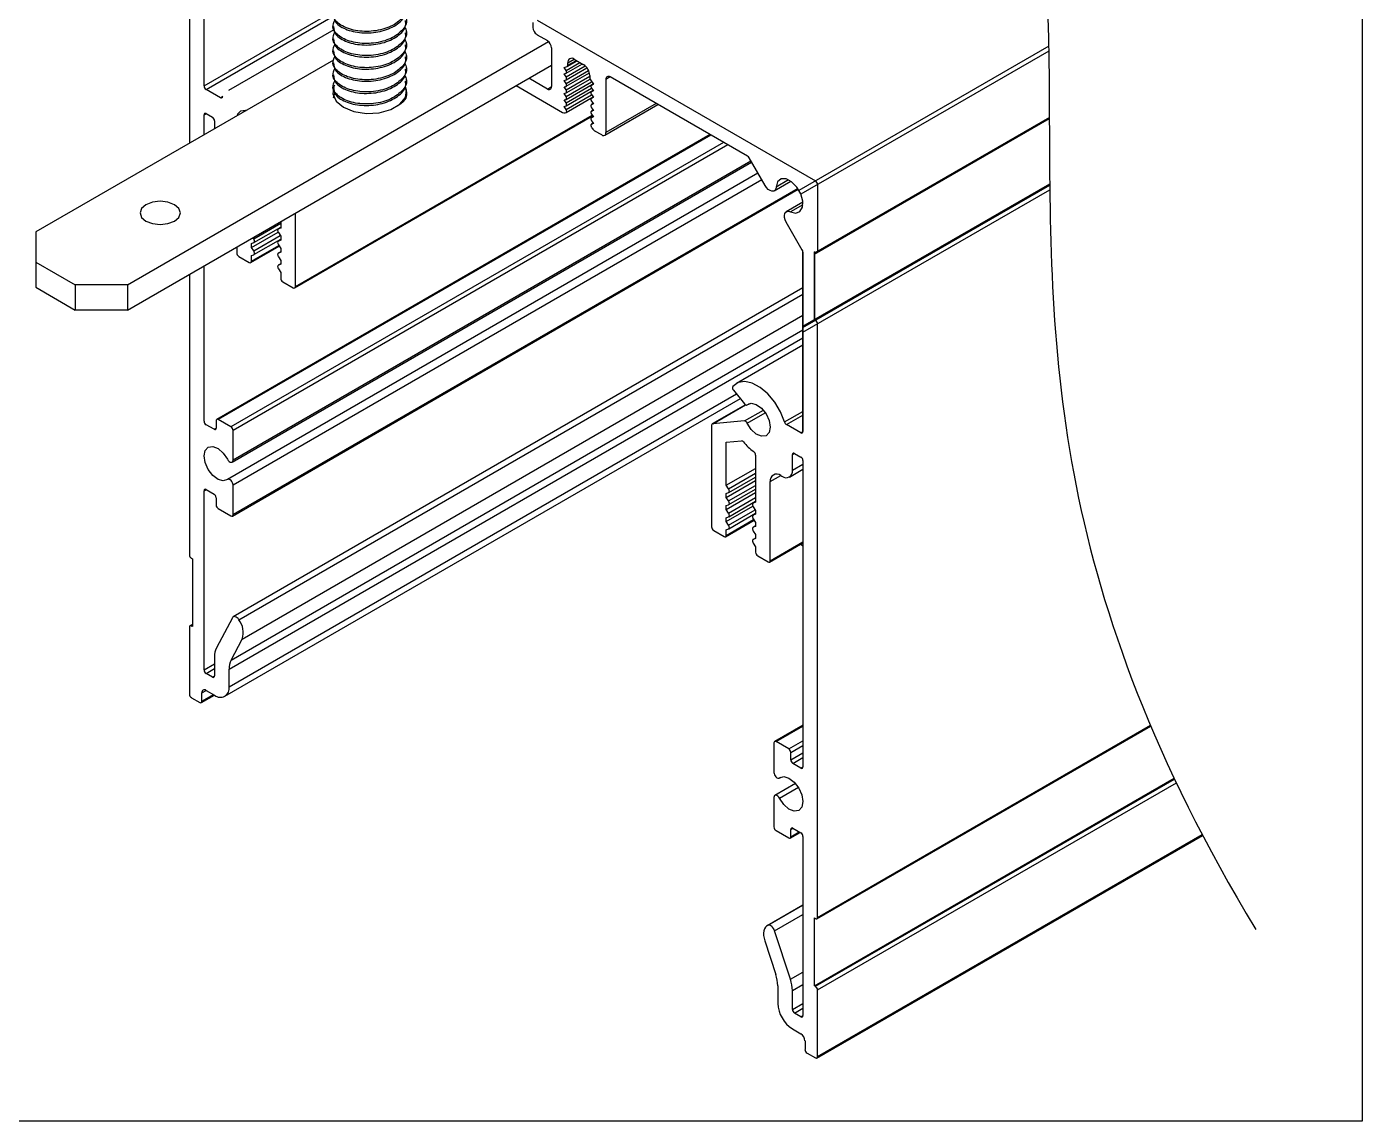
# Model space of a CAD drawing. Extents: x -0.6 to 13.4, y -11.2 to 0.
# Drawn here: x 8.904 to 13.414, y -11.192 to -7.496 of the extents above; entities that cross this region are included whole.
import ezdxf

# ---------------------------------------------------------------- set-up
doc = ezdxf.new("R2010")
doc.units = 0
doc.header["$LTSCALE"] = 0.5
doc.header["$MEASUREMENT"] = 0
for name, color, linetype in [('Dimension', 10, 'CONTINUOUS'), ('Housing', 150, 'CONTINUOUS'), ('Mounting', 4, 'CONTINUOUS')]:
    doc.layers.add(name, color=color, linetype=linetype)
doc.layers.add('Text-Unprinted', color=131, linetype='CONTINUOUS', plot=False)

msp = doc.modelspace()

# ---------------------------------------------------------------- linework, layer by layer
at = {"layer": 'Dimension', "transparency": 16777216}
msp.add_open_spline([(11.4446, -5.5505), (12.3518, -6.3377), (12.3576, -7.8689), (12.3634, -9.4002), (13.0545, -10.5445)], degree=3, knots=[0.073665, 0.073665, 0.073665, 0.073665, 1, 2, 2, 2, 2], dxfattribs=at)
msp.add_open_spline([(8.841, -10.3196), (9.0337, -8.7415), (7.6512, -7.9567), (6.2686, -7.1718), (6.4613, -5.5938)], degree=3, dxfattribs=at)
at = {"layer": 'Housing', "linetype": 'Continuous', "lineweight": 25, "transparency": 16777216}
for p, q in [((9.5028, -7.696), (9.5028, -7.0898)), ((9.4533, -7.275), (9.4533, -7.89)), ((9.5028, -7.696), (9.9403, -7.4434)), ((9.5099, -7.7082), (9.9388, -7.4606)), ((10.6131, -7.4824), (10.6131, -7.4987)), ((10.6273, -7.4742), (11.5675, -8.017)), ((9.9406, -7.5065), (9.5859, -7.7112)), ((10.6273, -7.5232), (10.6622, -7.5434)), ((10.6763, -7.5679), (10.6763, -7.6985)), ((12.3552, -7.5623), (11.5111, -8.0496)), ((10.7254, -7.6436), (10.772, -7.6167)), ((10.7258, -7.6534), (10.7807, -7.6217)), ((10.7295, -7.6303), (10.7626, -7.6112)), ((10.7312, -7.6184), (10.7531, -7.6058)), ((10.7312, -7.6266), (10.7602, -7.6099)), ((10.7312, -7.6266), (10.7312, -7.6184)), ((10.7531, -7.6058), (10.7836, -7.6234)), ((12.3555, -7.5785), (11.518, -8.0619)), ((10.7189, -7.6335), (10.729, -7.6305)), ((10.7254, -7.6436), (10.7189, -7.6335)), ((10.7189, -7.6555), (10.7252, -7.6537)), ((10.7254, -7.6656), (10.7189, -7.6555)), ((10.7254, -7.6656), (10.7901, -7.6283)), ((10.7254, -7.6877), (10.8013, -7.6439)), ((10.7254, -7.7097), (10.8056, -7.6635)), ((10.7258, -7.6755), (10.796, -7.6349)), ((10.7258, -7.6975), (10.8043, -7.6522)), ((10.8056, -7.6614), (10.8056, -7.6695)), ((10.8743, -7.6658), (10.8602, -7.674)), ((11.3384, -7.9337), (10.8743, -7.6658)), ((9.5583, -7.7362), (9.5099, -7.7082)), ((10.5571, -7.695), (10.7137, -7.7855)), ((10.6622, -7.7067), (10.5996, -7.6705)), ((10.6622, -7.7067), (10.6763, -7.6985)), ((10.7189, -7.6776), (10.7252, -7.6757)), ((10.7254, -7.6877), (10.7189, -7.6776)), ((10.7189, -7.6996), (10.7252, -7.6978)), ((10.7254, -7.7097), (10.7189, -7.6996)), ((10.7254, -7.7318), (10.8118, -7.6819)), ((10.7254, -7.7538), (10.8118, -7.7039)), ((10.7258, -7.7196), (10.8063, -7.6731)), ((10.7258, -7.7416), (10.8168, -7.6891)), ((10.7258, -7.7637), (10.8168, -7.7111)), ((10.8078, -7.6761), (10.8179, -7.6906)), ((10.8173, -7.6897), (10.811, -7.6934)), ((10.8173, -7.7118), (10.811, -7.7154)), ((10.8113, -7.6932), (10.8173, -7.6898)), ((10.8179, -7.6906), (10.8113, -7.6932)), ((10.8113, -7.7152), (10.8173, -7.7118)), ((10.8116, -7.7035), (10.8179, -7.7127)), ((10.8602, -7.674), (10.8602, -7.8537)), ((9.5583, -7.7362), (9.5667, -7.7313)), ((10.7189, -7.7217), (10.7252, -7.7198)), ((10.7254, -7.7318), (10.7189, -7.7217)), ((10.7189, -7.7437), (10.7252, -7.7419)), ((10.7254, -7.7538), (10.7189, -7.7437)), ((10.7254, -7.7759), (10.8118, -7.726)), ((10.7258, -7.7857), (10.8168, -7.7332)), ((10.8173, -7.7338), (10.811, -7.7375)), ((10.8173, -7.7559), (10.811, -7.7595)), ((10.8179, -7.7127), (10.8113, -7.7152)), ((10.8113, -7.7373), (10.8173, -7.7338)), ((10.8179, -7.7347), (10.8113, -7.7373)), ((10.8113, -7.7593), (10.8173, -7.7559)), ((10.8179, -7.7568), (10.8113, -7.7593)), ((10.8116, -7.7256), (10.8179, -7.7347)), ((10.8116, -7.7476), (10.8179, -7.7568)), ((11.0299, -7.7557), (10.8602, -7.8537)), ((9.5028, -7.7939), (9.5099, -7.7899)), ((9.5028, -7.8614), (9.5028, -7.7939)), ((9.5099, -7.7899), (9.5312, -7.8022)), ((9.8091, -8.3783), (10.8155, -7.7973)), ((9.8112, -8.3737), (10.8138, -7.7949)), ((10.7189, -7.7658), (10.7252, -7.7639)), ((10.7254, -7.7759), (10.7189, -7.7658)), ((10.7228, -7.7869), (10.7254, -7.7859)), ((10.8173, -7.7779), (10.811, -7.7815)), ((10.8173, -7.8), (10.811, -7.8036)), ((10.8113, -7.7814), (10.8173, -7.7779)), ((10.8179, -7.7788), (10.8113, -7.7814)), ((10.8113, -7.8034), (10.8173, -7.8)), ((10.8179, -7.8009), (10.8113, -7.8034)), ((10.8116, -7.7697), (10.8179, -7.7788)), ((10.8116, -7.7917), (10.8179, -7.8009)), ((10.856, -7.8628), (11.0358, -7.7591)), ((9.5382, -7.8144), (9.5382, -7.841)), ((10.8173, -7.822), (10.811, -7.8256)), ((10.8113, -7.8255), (10.8173, -7.822)), ((10.8179, -7.8229), (10.8113, -7.8255)), ((10.8113, -7.8355), (10.8139, -7.8395)), ((10.8116, -7.8138), (10.8179, -7.8229)), ((11.564, -8.2641), (12.3574, -7.8061)), ((12.3574, -7.8027), (11.5675, -8.2587)), ((11.2118, -7.8606), (9.5457, -8.8224)), ((11.2147, -7.8623), (9.5507, -8.8229)), ((11.2576, -7.8871), (9.5936, -8.8477)), ((10.846, -7.8618), (10.8229, -7.8485)), ((11.2717, -7.8953), (9.6007, -8.8599)), ((9.5976, -8.9665), (11.3519, -7.9538)), ((11.3497, -7.95), (9.6007, -8.9597)), ((11.3973, -8.0325), (11.3434, -7.939)), ((11.3735, -7.9912), (9.5826, -9.0251)), ((11.3863, -8.0134), (9.6007, -9.0442)), ((11.4283, -8.0504), (11.4841, -8.0181)), ((11.4766, -8.0137), (11.4347, -8.0379)), ((11.5252, -8.5077), (12.3587, -8.0267)), ((9.5986, -9.1485), (11.5095, -8.0454)), ((11.5079, -8.0429), (9.6007, -9.1439)), ((11.5252, -8.5117), (12.3588, -8.0308)), ((11.5252, -8.5281), (12.359, -8.047)), ((11.5746, -8.0293), (11.5746, -8.2546)), ((11.5249, -8.0887), (11.4691, -8.1209)), ((11.525, -8.0974), (11.483, -8.1216)), ((9.6706, -8.2128), (9.7617, -8.1602)), ((9.7617, -8.1544), (9.7617, -8.1761)), ((9.8112, -8.3737), (9.8112, -8.1258)), ((11.5231, -8.2503), (11.4691, -8.1567)), ((9.6627, -8.2414), (9.7526, -8.1895)), ((9.6706, -8.2128), (9.6678, -8.2086)), ((9.6706, -8.2536), (9.7603, -8.2018)), ((9.671, -8.2251), (9.7617, -8.1727)), ((9.7617, -8.1746), (9.7534, -8.1794)), ((9.7538, -8.1792), (9.7617, -8.1746)), ((9.7617, -8.1761), (9.7538, -8.1792)), ((9.7538, -8.1917), (9.7617, -8.2039)), ((9.7617, -8.2039), (9.7617, -8.2169)), ((9.6132, -8.2401), (9.6132, -8.2594)), ((9.6606, -8.2926), (9.7568, -8.2371)), ((9.6627, -8.2284), (9.6706, -8.2253)), ((9.6627, -8.2414), (9.6627, -8.2284)), ((9.6627, -8.288), (9.7552, -8.2346)), ((9.6706, -8.2536), (9.6627, -8.2414)), ((9.671, -8.2659), (9.7617, -8.2136)), ((9.7617, -8.2154), (9.7534, -8.2202)), ((9.7538, -8.22), (9.7617, -8.2155)), ((9.7617, -8.2169), (9.7538, -8.22)), ((9.7538, -8.2325), (9.7617, -8.2447)), ((9.7617, -8.2447), (9.7617, -8.2578)), ((9.6203, -8.2717), (9.6556, -8.2921)), ((9.6627, -8.2692), (9.6706, -8.2661)), ((9.6627, -8.288), (9.6627, -8.2692)), ((9.7617, -8.2563), (9.7534, -8.2611)), ((9.7617, -8.2971), (9.7534, -8.3019)), ((9.7538, -8.2608), (9.7617, -8.2563)), ((9.7617, -8.2578), (9.7538, -8.2608)), ((9.7538, -8.2734), (9.7617, -8.2855)), ((9.7538, -8.3017), (9.7617, -8.2971)), ((9.7617, -8.2986), (9.7538, -8.3017)), ((9.7617, -8.2855), (9.7617, -8.2986)), ((11.5251, -8.8634), (11.5251, -8.2572)), ((11.5252, -8.2572), (11.5252, -8.8635)), ((11.564, -8.2567), (11.5675, -8.2587)), ((11.564, -8.4853), (11.564, -8.2567)), ((11.5675, -8.2587), (11.564, -8.2567)), ((11.564, -8.2567), (11.564, -8.4853)), ((9.4533, -8.3325), (9.4533, -9.2792)), ((9.5028, -8.8279), (9.5028, -8.3038)), ((9.7538, -8.3142), (9.7617, -8.3263)), ((9.7617, -8.3263), (9.7617, -8.3451)), ((11.5252, -8.3782), (9.6013, -9.4888)), ((9.7688, -8.3574), (9.8041, -8.3778)), ((9.6203, -9.4987), (11.5252, -8.399)), ((9.6318, -9.5639), (11.5252, -8.4708)), ((9.5944, -9.635), (11.5252, -8.5203)), ((11.5675, -8.4874), (11.564, -8.4853)), ((11.5746, -10.5038), (11.5746, -8.4996)), ((9.5877, -9.6656), (11.5252, -8.5472)), ((11.5252, -8.5715), (11.3007, -8.7011)), ((9.5877, -9.7251), (11.301, -8.7361)), ((11.2911, -8.7238), (11.3281, -8.7697)), ((9.5732, -9.7571), (11.314, -8.7522)), ((11.3314, -8.7727), (11.219, -8.8376)), ((11.2205, -8.8372), (11.3317, -8.7729)), ((11.3281, -8.8276), (11.3916, -8.7909)), ((11.3366, -8.7734), (11.345, -8.7686)), ((11.3372, -8.773), (11.3446, -8.7687)), ((9.5438, -8.8271), (9.5438, -8.8515)), ((9.5937, -8.8478), (9.5509, -8.823)), ((11.3281, -8.8276), (11.2205, -8.8372)), ((11.3372, -8.8348), (11.3982, -8.7996)), ((11.4633, -8.831), (11.5252, -8.7952)), ((11.4698, -8.8396), (11.5252, -8.8076)), ((11.5182, -8.8676), (11.4698, -8.8396)), ((9.5367, -8.8556), (9.5099, -8.8401)), ((9.5367, -8.8556), (9.5438, -8.8515)), ((9.6008, -8.9597), (9.6008, -8.86)), ((11.2169, -8.8422), (11.2169, -9.1852)), ((11.5182, -8.8676), (11.5252, -8.8635)), ((11.2664, -8.8991), (11.3174, -8.8945)), ((11.2664, -9.0448), (11.2664, -8.8991)), ((11.3654, -8.943), (11.3654, -9.1019)), ((11.4899, -8.941), (11.4969, -8.937)), ((11.4899, -8.9941), (11.4899, -8.941)), ((11.4899, -8.9941), (11.5254, -8.9736)), ((11.4969, -8.937), (11.5183, -8.9493)), ((11.5254, -8.9615), (11.5254, -9.9955)), ((11.2664, -9.0448), (11.3654, -8.9876)), ((11.2743, -9.0569), (11.3654, -9.0043)), ((11.2747, -9.0692), (11.3654, -9.0169)), ((11.4149, -9.0325), (11.4503, -9.0121)), ((11.4503, -9.0121), (11.4545, -9.0145)), ((11.4795, -9.017), (11.5254, -8.9905)), ((9.5028, -9.063), (9.5099, -9.059)), ((9.5028, -9.6679), (9.5028, -9.063)), ((9.5099, -9.059), (9.5367, -9.0744)), ((9.6008, -9.144), (9.6008, -9.0443)), ((11.2664, -9.0856), (11.3654, -9.0284)), ((11.2743, -9.0569), (11.2664, -9.0448)), ((11.2743, -9.0978), (11.3654, -9.0452)), ((11.2747, -9.1101), (11.3654, -9.0577)), ((11.4149, -9.2995), (11.4149, -9.0325)), ((9.5438, -9.0867), (9.5438, -9.1111)), ((11.2664, -9.1264), (11.3654, -9.0693)), ((11.2664, -9.0725), (11.2743, -9.0694)), ((11.2664, -9.0856), (11.2664, -9.0725)), ((11.2743, -9.0978), (11.2664, -9.0856)), ((11.2664, -9.1134), (11.2743, -9.1103)), ((11.2743, -9.1386), (11.3654, -9.086)), ((11.2747, -9.1509), (11.3654, -9.0985)), ((11.3654, -9.1004), (11.3571, -9.1052)), ((11.3575, -9.105), (11.3654, -9.1005)), ((11.3654, -9.1019), (11.3575, -9.105)), ((9.5509, -9.1234), (9.5937, -9.1481)), ((11.2664, -9.1264), (11.2664, -9.1134)), ((11.2664, -9.1672), (11.3563, -9.1153)), ((11.2743, -9.1386), (11.2664, -9.1264)), ((11.2664, -9.1542), (11.2743, -9.1511)), ((11.2664, -9.1672), (11.2664, -9.1542)), ((11.2743, -9.1794), (11.3641, -9.1276)), ((11.2747, -9.1917), (11.3654, -9.1394)), ((11.3654, -9.1412), (11.3571, -9.146)), ((11.3575, -9.1175), (11.3654, -9.1297)), ((11.3575, -9.1458), (11.3654, -9.1413)), ((11.3654, -9.1427), (11.3575, -9.1458)), ((11.3654, -9.1297), (11.3654, -9.1427)), ((11.224, -9.1975), (11.2593, -9.2179)), ((11.2643, -9.2184), (11.3605, -9.1629)), ((11.2664, -9.2138), (11.3589, -9.1604)), ((11.2743, -9.1794), (11.2664, -9.1672)), ((11.2664, -9.195), (11.2743, -9.1919)), ((11.2664, -9.2138), (11.2664, -9.195)), ((11.3654, -9.1821), (11.3571, -9.1869)), ((11.3575, -9.1583), (11.3654, -9.1705)), ((11.3575, -9.1866), (11.3654, -9.1821)), ((11.3654, -9.1836), (11.3575, -9.1866)), ((11.3575, -9.1992), (11.3654, -9.2113)), ((11.3654, -9.1705), (11.3654, -9.1836)), ((11.3654, -9.2229), (11.3571, -9.2277)), ((11.3575, -9.2275), (11.3654, -9.2229)), ((11.3654, -9.2244), (11.3575, -9.2275)), ((11.3575, -9.24), (11.3654, -9.2522)), ((11.3654, -9.2113), (11.3654, -9.2244)), ((11.4128, -9.3041), (11.5254, -9.2391)), ((11.4149, -9.2995), (11.5254, -9.2357)), ((11.5177, -9.2435), (11.5254, -9.2488)), ((11.3654, -9.2522), (11.3654, -9.2709)), ((11.3725, -9.2832), (11.4078, -9.3036)), ((9.4603, -9.2914), (9.4639, -9.2935)), ((9.4639, -9.2935), (9.4639, -9.5221)), ((9.4639, -9.5146), (9.4553, -9.5196)), ((9.5985, -9.4918), (9.5449, -9.5937)), ((9.4533, -9.5242), (9.4533, -9.7495)), ((9.4603, -9.5201), (9.4639, -9.518)), ((9.4639, -9.5221), (9.4603, -9.5201)), ((9.5944, -9.635), (9.6318, -9.5639)), ((9.5028, -9.6679), (9.5382, -9.6475)), ((9.5382, -9.6244), (9.5382, -9.6884)), ((9.5099, -9.6802), (9.5382, -9.6638)), ((9.5312, -9.6924), (9.5099, -9.6802)), ((9.5312, -9.6924), (9.5382, -9.6884)), ((9.5877, -9.7251), (9.5877, -9.6656)), ((9.4958, -9.7455), (9.51, -9.7374)), ((9.51, -9.7374), (9.5382, -9.7537)), ((9.4605, -9.7619), (9.4887, -9.7782)), ((9.4937, -9.7787), (9.5376, -9.7533)), ((9.4958, -9.7741), (9.4958, -9.7455)), ((9.4958, -9.7741), (9.5347, -9.7516)), ((11.5254, -9.8544), (11.4294, -9.9099)), ((11.4344, -9.9103), (11.5254, -9.8578)), ((11.5725, -10.5084), (12.7001, -9.8578)), ((11.5746, -10.5038), (12.6989, -9.8551)), ((11.4273, -9.9144), (11.4273, -10.0142)), ((11.4772, -9.9351), (11.4344, -9.9103)), ((11.4772, -9.9351), (11.5254, -9.9073)), ((11.4843, -9.9473), (11.5254, -9.9236)), ((11.4843, -9.9718), (11.4843, -9.9473)), ((11.4843, -9.9718), (11.5254, -9.9481)), ((11.4914, -9.984), (11.5254, -9.9644)), ((11.5183, -9.9995), (11.4914, -9.984)), ((11.5183, -9.9995), (11.5254, -9.9955)), ((11.5001, -10.0516), (11.4304, -10.0918)), ((11.4454, -10.0333), (11.4507, -10.0302)), ((11.4459, -10.0329), (11.4504, -10.0303)), ((11.564, -10.7345), (12.7789, -10.0335)), ((11.5675, -10.7365), (12.7804, -10.0367)), ((11.5746, -10.7488), (12.7865, -10.0495)), ((11.4273, -10.0987), (11.4273, -10.1984)), ((11.4459, -10.1014), (11.5098, -10.0646)), ((11.4344, -10.2107), (11.4772, -10.2354)), ((11.4822, -10.2359), (11.5155, -10.2168)), ((11.4843, -10.2069), (11.4914, -10.2028)), ((11.4843, -10.2314), (11.4843, -10.2069)), ((11.4843, -10.2314), (11.5125, -10.2151)), ((11.4914, -10.2028), (11.5183, -10.2184)), ((11.5254, -10.2306), (11.5254, -10.8355)), ((11.5725, -10.9787), (12.8753, -10.227)), ((11.5746, -10.9741), (12.874, -10.2244)), ((11.5254, -10.4624), (11.4047, -10.532)), ((11.4078, -10.5306), (11.5254, -10.4627)), ((11.4296, -10.5489), (11.5254, -10.4936)), ((11.564, -10.5058), (11.5675, -10.5079)), ((11.564, -10.7345), (11.564, -10.5058)), ((11.4832, -10.7127), (11.4296, -10.5489)), ((11.3963, -10.5825), (11.4337, -10.6968)), ((11.4832, -10.7127), (11.5254, -10.6884)), ((11.4899, -10.751), (11.5254, -10.7305)), ((11.4404, -10.7351), (11.4404, -10.7946)), ((11.4899, -10.815), (11.4899, -10.751)), ((11.5675, -10.7365), (11.564, -10.7345)), ((11.5746, -10.9741), (11.5746, -10.7488)), ((11.4899, -10.815), (11.5254, -10.7945)), ((11.4969, -10.8273), (11.5254, -10.8108)), ((11.5183, -10.8396), (11.4969, -10.8273)), ((11.5183, -10.8396), (11.5254, -10.8355)), ((11.4899, -10.8803), (11.5181, -10.8967)), ((11.5323, -10.9211), (11.5323, -10.9497)), ((11.5394, -10.962), (11.5676, -10.9783))]:
    msp.add_line(p, q, dxfattribs=at)
at = {"layer": 'Housing', "linetype": 'Continuous', "lineweight": 25, "transparency": 16777216, "flags": 128}
for points in [[(10.7252, -7.6537), (10.7261, -7.6532), (10.7268, -7.6524), (10.7273, -7.6513), (10.7274, -7.6499), (10.7273, -7.6484), (10.727, -7.6468), (10.7263, -7.6452), (10.7254, -7.6436)], [(10.7252, -7.6757), (10.7261, -7.6752), (10.7268, -7.6744), (10.7273, -7.6733), (10.7274, -7.672), (10.7273, -7.6704), (10.727, -7.6688), (10.7263, -7.6672), (10.7254, -7.6656)], [(10.7252, -7.6978), (10.7261, -7.6973), (10.7268, -7.6965), (10.7273, -7.6954), (10.7274, -7.694), (10.7273, -7.6925), (10.727, -7.6909), (10.7263, -7.6892), (10.7254, -7.6877)], [(10.7252, -7.7198), (10.7261, -7.7193), (10.7268, -7.7185), (10.7273, -7.7174), (10.7274, -7.7161), (10.7273, -7.7145), (10.727, -7.7129), (10.7263, -7.7113), (10.7254, -7.7097)], [(10.8113, -7.6932), (10.8105, -7.6937), (10.8098, -7.6946), (10.8094, -7.6958), (10.8093, -7.6972), (10.8095, -7.6987), (10.81, -7.7004), (10.8107, -7.702), (10.8116, -7.7035)], [(9.5648, -7.735), (9.5643, -7.7358), (9.5637, -7.7364), (9.563, -7.7368), (9.5622, -7.7371), (9.5613, -7.7371), (9.5603, -7.737), (9.5593, -7.7367), (9.5583, -7.7362)], [(10.7252, -7.7419), (10.7261, -7.7414), (10.7268, -7.7406), (10.7273, -7.7395), (10.7274, -7.7381), (10.7273, -7.7366), (10.727, -7.735), (10.7263, -7.7333), (10.7254, -7.7318)], [(10.7252, -7.7639), (10.7261, -7.7634), (10.7268, -7.7626), (10.7273, -7.7615), (10.7274, -7.7602), (10.7273, -7.7586), (10.727, -7.757), (10.7263, -7.7554), (10.7254, -7.7538)], [(10.8113, -7.7152), (10.8105, -7.7158), (10.8098, -7.7167), (10.8094, -7.7178), (10.8093, -7.7192), (10.8095, -7.7208), (10.81, -7.7224), (10.8107, -7.724), (10.8116, -7.7256)], [(10.8113, -7.7373), (10.8105, -7.7378), (10.8098, -7.7387), (10.8094, -7.7399), (10.8093, -7.7413), (10.8095, -7.7428), (10.81, -7.7445), (10.8107, -7.7461), (10.8116, -7.7476)], [(9.6157, -7.7962), (9.6169, -7.7906), (9.6272, -7.7798), (9.6425, -7.7781), (9.6451, -7.7793)], [(10.7254, -7.7859), (10.7263, -7.7853), (10.7269, -7.7845), (10.7273, -7.7834), (10.7275, -7.782), (10.7273, -7.7805), (10.7269, -7.779), (10.7263, -7.7774), (10.7254, -7.7759)], [(10.8113, -7.7593), (10.8105, -7.7599), (10.8098, -7.7608), (10.8094, -7.7619), (10.8093, -7.7633), (10.8095, -7.7649), (10.81, -7.7665), (10.8107, -7.7681), (10.8116, -7.7697)], [(10.8113, -7.7814), (10.8105, -7.7819), (10.8098, -7.7828), (10.8094, -7.784), (10.8093, -7.7854), (10.8095, -7.7869), (10.81, -7.7886), (10.8107, -7.7902), (10.8116, -7.7917)], [(10.8113, -7.8034), (10.8105, -7.804), (10.8098, -7.8049), (10.8094, -7.806), (10.8093, -7.8074), (10.8095, -7.809), (10.81, -7.8106), (10.8107, -7.8122), (10.8116, -7.8138)], [(10.8113, -7.8255), (10.8105, -7.826), (10.8099, -7.8268), (10.8095, -7.828), (10.8093, -7.8293), (10.8095, -7.8308), (10.8099, -7.8324), (10.8105, -7.834), (10.8113, -7.8355)], [(11.483, -8.1216), (11.501, -8.1261), (11.5153, -8.1206), (11.5236, -8.1061), (11.5245, -8.085), (11.5177, -8.061), (11.5045, -8.0381), (11.4871, -8.0203), (11.4685, -8.0105), (11.4518, -8.0105), (11.4398, -8.0201), (11.4347, -8.0379)], [(11.4347, -8.0379), (11.4334, -8.0442), (11.4304, -8.0488), (11.426, -8.0513), (11.4205, -8.0516), (11.4144, -8.0497), (11.4082, -8.0456), (11.4023, -8.0397), (11.3973, -8.0325)], [(11.4691, -8.1567), (11.4653, -8.1488), (11.4631, -8.1408), (11.4627, -8.1333), (11.464, -8.1271), (11.467, -8.1225), (11.4714, -8.1199), (11.4769, -8.1196), (11.483, -8.1216)], [(9.7538, -8.1792), (9.7528, -8.1799), (9.752, -8.1809), (9.7515, -8.1823), (9.7513, -8.184), (9.7515, -8.1858), (9.752, -8.1878), (9.7528, -8.1898), (9.7538, -8.1917)], [(9.6706, -8.2253), (9.6716, -8.2246), (9.6724, -8.2236), (9.6729, -8.2222), (9.6731, -8.2205), (9.6729, -8.2186), (9.6724, -8.2167), (9.6716, -8.2147), (9.6706, -8.2128)], [(9.6706, -8.2661), (9.6716, -8.2654), (9.6724, -8.2644), (9.6729, -8.263), (9.6731, -8.2613), (9.6729, -8.2595), (9.6724, -8.2575), (9.6716, -8.2555), (9.6706, -8.2536)], [(9.7538, -8.22), (9.7528, -8.2207), (9.752, -8.2217), (9.7515, -8.2231), (9.7513, -8.2248), (9.7515, -8.2267), (9.752, -8.2286), (9.7528, -8.2306), (9.7538, -8.2325)], [(9.7538, -8.2608), (9.7528, -8.2615), (9.752, -8.2626), (9.7515, -8.264), (9.7513, -8.2656), (9.7515, -8.2675), (9.752, -8.2695), (9.7528, -8.2715), (9.7538, -8.2734)], [(9.7538, -8.3017), (9.7528, -8.3023), (9.752, -8.3034), (9.7515, -8.3048), (9.7513, -8.3065), (9.7515, -8.3083), (9.752, -8.3103), (9.7528, -8.3123), (9.7538, -8.3142)], [(11.4633, -8.831), (11.4496, -8.7967), (11.4304, -8.7643), (11.407, -8.7362), (11.381, -8.7142), (11.3544, -8.7), (11.329, -8.6945), (11.3066, -8.6982), (11.2888, -8.7108)], [(11.3281, -8.7697), (11.3292, -8.771), (11.3304, -8.7721), (11.3317, -8.7729), (11.3329, -8.7735), (11.3342, -8.7738), (11.3353, -8.7738), (11.3363, -8.7735), (11.3372, -8.773)], [(11.3372, -8.773), (11.3508, -8.7676), (11.3679, -8.7716), (11.3856, -8.7844), (11.4009, -8.8038), (11.4112, -8.8265), (11.4149, -8.8488), (11.4112, -8.8668), (11.4009, -8.8776), (11.3856, -8.8793), (11.3679, -8.8717), (11.3508, -8.856), (11.3372, -8.8348)], [(9.5822, -9.0255), (9.5678, -9.03), (9.5501, -9.025), (9.5322, -9.0114), (9.5168, -8.9913), (9.5064, -8.9681), (9.5027, -8.9454), (9.5064, -8.927), (9.5168, -8.9157), (9.5322, -8.9134), (9.5501, -8.9206), (9.5678, -8.9359), (9.5822, -8.957)], [(9.5822, -8.957), (9.5846, -8.9608), (9.5876, -8.964), (9.5908, -8.9662), (9.5939, -8.9672), (9.5967, -8.9671), (9.5989, -8.9656), (9.6003, -8.9631), (9.6008, -8.9597)], [(9.6008, -9.0443), (9.6003, -9.0404), (9.5989, -9.0362), (9.5967, -9.0323), (9.5939, -9.0288), (9.5908, -9.0263), (9.5876, -9.0248), (9.5846, -9.0245), (9.5822, -9.0255)], [(11.2743, -9.0694), (11.2753, -9.0688), (11.2761, -9.0677), (11.2766, -9.0663), (11.2768, -9.0646), (11.2766, -9.0628), (11.2761, -9.0608), (11.2753, -9.0588), (11.2743, -9.0569)], [(11.2743, -9.1103), (11.2753, -9.1096), (11.2761, -9.1085), (11.2766, -9.1071), (11.2768, -9.1055), (11.2766, -9.1036), (11.2761, -9.1016), (11.2753, -9.0997), (11.2743, -9.0978)], [(11.3575, -9.105), (11.3565, -9.1057), (11.3557, -9.1067), (11.3552, -9.1081), (11.355, -9.1098), (11.3552, -9.1117), (11.3557, -9.1136), (11.3565, -9.1156), (11.3575, -9.1175)], [(11.2743, -9.1511), (11.2753, -9.1504), (11.2761, -9.1494), (11.2766, -9.148), (11.2768, -9.1463), (11.2766, -9.1444), (11.2761, -9.1425), (11.2753, -9.1405), (11.2743, -9.1386)], [(11.3575, -9.1458), (11.3565, -9.1465), (11.3557, -9.1476), (11.3552, -9.1489), (11.355, -9.1506), (11.3552, -9.1525), (11.3557, -9.1545), (11.3565, -9.1564), (11.3575, -9.1583)], [(11.2743, -9.1919), (11.2753, -9.1913), (11.2761, -9.1902), (11.2766, -9.1888), (11.2768, -9.1871), (11.2766, -9.1853), (11.2761, -9.1833), (11.2753, -9.1813), (11.2743, -9.1794)], [(11.3575, -9.1866), (11.3565, -9.1873), (11.3557, -9.1884), (11.3552, -9.1898), (11.355, -9.1914), (11.3552, -9.1933), (11.3557, -9.1953), (11.3565, -9.1973), (11.3575, -9.1992)], [(11.3575, -9.2275), (11.3565, -9.2281), (11.3557, -9.2292), (11.3552, -9.2306), (11.355, -9.2323), (11.3552, -9.2341), (11.3557, -9.2361), (11.3565, -9.2381), (11.3575, -9.24)], [(9.6203, -9.4987), (9.6176, -9.4951), (9.6146, -9.4921), (9.6114, -9.4898), (9.6082, -9.4884), (9.6052, -9.4879), (9.6025, -9.4883), (9.6002, -9.4896), (9.5985, -9.4918)], [(11.4273, -10.0142), (11.4278, -10.0181), (11.4292, -10.0222), (11.4314, -10.0262), (11.4342, -10.0296), (11.4373, -10.0322), (11.4405, -10.0337), (11.4435, -10.0339), (11.4459, -10.0329)], [(11.4459, -10.0329), (11.4603, -10.0285), (11.478, -10.0335), (11.4959, -10.0471), (11.5113, -10.0671), (11.5217, -10.0904), (11.5254, -10.113), (11.5217, -10.1315), (11.5113, -10.1428), (11.4959, -10.145), (11.478, -10.1379), (11.4603, -10.1225), (11.4459, -10.1014)], [(11.4459, -10.1014), (11.4435, -10.0976), (11.4405, -10.0945), (11.4373, -10.0923), (11.4342, -10.0912), (11.4314, -10.0914), (11.4292, -10.0928), (11.4278, -10.0953), (11.4273, -10.0987)], [(11.4078, -10.5306), (11.4028, -10.5333), (11.3986, -10.5374), (11.3955, -10.5428), (11.3934, -10.5493), (11.3924, -10.5567), (11.3926, -10.5648), (11.3939, -10.5735), (11.3963, -10.5825)], [(11.4296, -10.5489), (11.4279, -10.5447), (11.4256, -10.5408), (11.4229, -10.5372), (11.4199, -10.5342), (11.4167, -10.532), (11.4135, -10.5306), (11.4105, -10.5301), (11.4078, -10.5306)]]:
    msp.add_lwpolyline(points, dxfattribs=at)
at = {"layer": 'Housing', "linetype": 'Continuous', "lineweight": 25, "transparency": 16777216}
for centre, radius, start, end in [((10.6438, -7.4973), 0.0307, 182.6055, 237.3945), ((10.6456, -7.5693), 0.0307, 2.6055, 57.3945), ((10.7446, -7.6163), 0.0135, 50.7967, 189.2139), ((10.7275, -7.6271), 0.00371, 292.5512, 7.6416), ((10.758, -7.6635), 0.0476, 2.6055, 57.3945), ((10.8688, -7.6726), 0.00873, 50.7967, 189.214), ((9.5182, -7.6953), 0.0154, 182.6055, 237.3945), ((10.6677, -7.6999), 0.00873, 230.7967, 9.214), ((10.8176, -7.669), 0.012, 182.3555, 215.7765), ((9.5071, -7.7932), 0.00437, 50.7967, 189.214), ((9.5229, -7.8151), 0.0154, 2.6055, 57.3945), ((10.7198, -7.7766), 0.0107, 235.5958, 286.5632), ((10.8376, -7.8246), 0.028, 211.8166, 238.3212), ((10.8377, -7.8247), 0.028, 211.8166, 216.6125), ((10.8516, -7.8551), 0.00873, 230.7967, 9.214), ((11.3307, -7.946), 0.0144, 28.8556, 58.0453), ((11.5592, -8.03), 0.0154, 2.6055, 57.3945), ((11.5107, -8.2577), 0.0144, 1.9565, 31.1437), ((11.5108, -8.2577), 0.0144, 1.9565, 31.1437), ((9.6285, -8.2587), 0.0154, 182.6055, 237.3945), ((9.6584, -8.2887), 0.00437, 230.7967, 9.214), ((11.5703, -8.2553), 0.00437, 230.7967, 9.214), ((11.5703, -8.2553), 0.00437, 230.7967, 9.214), ((9.777, -8.3444), 0.0154, 182.6055, 237.3945), ((9.8069, -8.3744), 0.00437, 230.7967, 9.214), ((11.5592, -8.5003), 0.0154, 2.6055, 57.3945), ((11.299, -8.7157), 0.0113, 154.3332, 225.7334), ((9.5182, -8.8272), 0.0154, 182.6055, 237.3945), ((9.5481, -8.8264), 0.00437, 50.7967, 189.214), ((11.2213, -8.8415), 0.0044, 100.5468, 189.2519), ((11.3266, -8.8387), 0.0112, 19.9889, 82.5983), ((11.4782, -8.8266), 0.0156, 196.4267, 237.1694), ((9.5395, -8.8522), 0.00437, 230.7967, 9.214), ((9.5855, -8.8607), 0.0154, 2.6055, 57.3945), ((11.5209, -8.8642), 0.00437, 230.7967, 9.214), ((11.3169, -8.9034), 0.00894, 34.7011, 86.9408), ((11.4736, -8.7749), 0.1937, 219.5612, 233.8034), ((11.3498, -8.9438), 0.0156, 2.854, 53.0929), ((11.4942, -8.9403), 0.00437, 50.7967, 189.214), ((11.51, -8.9622), 0.0154, 2.6055, 57.3945), ((11.4365, -9.029), 0.0218, 50.7967, 189.214), ((11.4683, -8.9976), 0.0218, 230.7967, 9.214), ((9.5071, -9.0623), 0.00437, 50.7967, 189.214), ((9.5284, -9.0874), 0.0154, 2.6055, 57.3945), ((9.5591, -9.1104), 0.0154, 182.6055, 237.3945), ((9.5965, -9.1447), 0.00437, 230.7967, 9.214), ((11.2323, -9.1845), 0.0154, 182.6055, 237.3945), ((11.2621, -9.2145), 0.00437, 230.7967, 9.214), ((9.4686, -9.2785), 0.0154, 182.6055, 237.3945), ((11.3808, -9.2702), 0.0154, 182.6055, 237.3945), ((11.4106, -9.3002), 0.00437, 230.7967, 9.214), ((9.5648, -9.5421), 0.0705, 341.9882, 37.9766), ((9.4576, -9.5235), 0.00437, 50.7967, 189.214), ((9.6042, -9.6226), 0.066, 154.0641, 181.5682), ((9.6537, -9.6638), 0.066, 154.0641, 181.5682), ((9.5182, -9.6672), 0.0154, 182.6055, 237.3945), ((9.5339, -9.6891), 0.00437, 230.7967, 9.214), ((9.5044, -9.7441), 0.00873, 50.7967, 189.214), ((9.5576, -9.73), 0.0306, 230.7967, 9.214), ((9.4686, -9.7488), 0.0154, 182.6055, 237.3945), ((9.4915, -9.7748), 0.00437, 230.7967, 9.214), ((11.4316, -9.9137), 0.00437, 50.7967, 189.214), ((11.469, -9.948), 0.0154, 2.6055, 57.3945), ((11.4997, -9.9711), 0.0154, 182.6055, 237.3945), ((11.5211, -9.9962), 0.00437, 230.7967, 9.214), ((11.4427, -10.1977), 0.0154, 182.6055, 237.3945), ((11.48, -10.2321), 0.00437, 230.7967, 9.214), ((11.4886, -10.2062), 0.00437, 50.7967, 189.214), ((11.51, -10.2313), 0.0154, 2.6055, 57.3945), ((11.5703, -10.5045), 0.00437, 230.7967, 9.214), ((11.3157, -10.7369), 0.1247, 0.8303, 18.7806), ((11.3652, -10.7528), 0.1247, 0.8303, 18.7806), ((11.5592, -10.7495), 0.0154, 2.6055, 57.3945), ((11.5478, -10.7897), 0.1076, 182.6055, 237.3945), ((11.5052, -10.8143), 0.0154, 182.6055, 237.3945), ((11.5211, -10.8362), 0.00437, 230.7967, 9.214), ((11.5016, -10.9225), 0.0307, 2.6055, 57.3945), ((11.5476, -10.949), 0.0154, 182.6055, 237.3945), ((11.5703, -10.9748), 0.00437, 230.7967, 9.214)]:
    msp.add_arc(centre, radius, start, end, dxfattribs=at)
at = {"layer": 'Mounting', "linetype": 'Continuous', "lineweight": 25, "transparency": 16777216}
for p, q in [((9.9375, -7.5319), (9.9375, -7.537)), ((10.1865, -7.5166), (10.1865, -7.5115)), ((9.2445, -8.3674), (10.6664, -7.5466)), ((9.9375, -7.5727), (9.9375, -7.5778)), ((10.1865, -7.5574), (10.1865, -7.5523)), ((9.9395, -7.6093), (8.9351, -8.1892)), ((9.9375, -7.6135), (9.9375, -7.6186)), ((10.1865, -7.5982), (10.1865, -7.5931)), ((9.2446, -8.4529), (10.6763, -7.6262)), ((9.9375, -7.6544), (9.9375, -7.6595)), ((10.1865, -7.6391), (10.1865, -7.6339)), ((9.9375, -7.6952), (9.9375, -7.7003)), ((10.1865, -7.6799), (10.1865, -7.6748)), ((9.9402, -7.7363), (9.9455, -7.7164)), ((10.1865, -7.7207), (10.1865, -7.7156)), ((8.9351, -8.1892), (8.9351, -8.3763)), ((8.9351, -8.2909), (9.0677, -8.3674)), ((8.9351, -8.3763), (9.0678, -8.4529)), ((9.2445, -8.3674), (9.0678, -8.3674)), ((9.0678, -8.3674), (9.0678, -8.4529)), ((9.2445, -8.3674), (9.2445, -8.4529)), ((9.2446, -8.4529), (9.0679, -8.4529))]:
    msp.add_line(p, q, dxfattribs=at)
at = {"layer": 'Mounting', "linetype": 'Continuous', "lineweight": 25, "transparency": 16777216, "flags": 128}
for points in [[(9.9435, -7.6941), (9.9413, -7.6983), (9.9375, -7.7233), (9.9487, -7.7475), (9.9736, -7.768), (10.0092, -7.7823), (10.0511, -7.7888), (10.0944, -7.7866), (10.1337, -7.7761), (10.1644, -7.7583), (10.1828, -7.7356), (10.1866, -7.7107), (10.1833, -7.6994)], [(9.3068, -8.1528), (9.3289, -8.1613), (9.3549, -8.1643), (9.381, -8.1613), (9.403, -8.1528), (9.4178, -8.1401), (9.4229, -8.1251), (9.4178, -8.11), (9.403, -8.0973), (9.381, -8.0888), (9.3549, -8.0858), (9.3289, -8.0888), (9.3068, -8.0973), (9.2921, -8.11), (9.2869, -8.1251), (9.2921, -8.1401), (9.3068, -8.1528)]]:
    msp.add_lwpolyline(points, dxfattribs=at)
at = {"layer": 'Mounting', "linetype": 'Continuous', "lineweight": 25, "transparency": 16777216}
for points, knots in [([(10.1804, -7.4148), (10.1831, -7.4205), (10.1916, -7.4386), (10.1734, -7.4708), (10.13, -7.5003), (10.0681, -7.5146), (10.0049, -7.5103), (9.9565, -7.4894), (9.9325, -7.4596), (9.9413, -7.4402), (9.9452, -7.4315)], [0, 0, 0, 0, 0.061539, 0.198241, 0.335377, 0.474115, 0.612064, 0.749322, 0.888341, 1, 1, 1, 1]), ([(9.9396, -7.4551), (9.9409, -7.4643), (9.9437, -7.4844), (9.9839, -7.509), (10.0424, -7.5201), (10.1071, -7.5132), (10.1587, -7.4889), (10.1866, -7.4592), (10.1837, -7.4405), (10.1828, -7.435)], [0, 0, 0, 0, 0.133388, 0.292309, 0.453131, 0.611973, 0.771343, 0.93195, 1, 1, 1, 1]), ([(10.1804, -7.4557), (10.1831, -7.4613), (10.1916, -7.4794), (10.1734, -7.5116), (10.13, -7.5411), (10.0681, -7.5554), (10.0049, -7.5511), (9.9565, -7.5303), (9.9325, -7.5005), (9.9413, -7.481), (9.9452, -7.4724)], [0, 0, 0, 0, 0.0615388, 0.1982414, 0.335377, 0.4741152, 0.6120639, 0.7493223, 0.8883411, 1, 1, 1, 1]), ([(9.9396, -7.4959), (9.9409, -7.5051), (9.9437, -7.5253), (9.9839, -7.5498), (10.0424, -7.561), (10.1071, -7.554), (10.1587, -7.5297), (10.1866, -7.5), (10.1837, -7.4814), (10.1828, -7.4758)], [0, 0, 0, 0, 0.133388, 0.292309, 0.453131, 0.611973, 0.771343, 0.93195, 1, 1, 1, 1]), ([(10.1804, -7.4965), (10.1831, -7.5021), (10.1916, -7.5202), (10.1734, -7.5524), (10.13, -7.582), (10.0681, -7.5963), (10.0049, -7.5919), (9.9565, -7.5711), (9.9325, -7.5413), (9.9413, -7.5219), (9.9452, -7.5132)], [0, 0, 0, 0, 0.061539, 0.198241, 0.335377, 0.474115, 0.612064, 0.749322, 0.888341, 1, 1, 1, 1]), ([(9.9396, -7.5368), (9.9409, -7.5459), (9.9437, -7.5661), (9.9839, -7.5906), (10.0424, -7.6018), (10.1071, -7.5948), (10.1587, -7.5706), (10.1866, -7.5409), (10.1837, -7.5222), (10.1828, -7.5166)], [0, 0, 0, 0, 0.133388, 0.292309, 0.453131, 0.611973, 0.771343, 0.93195, 1, 1, 1, 1]), ([(10.1804, -7.5373), (10.1831, -7.5429), (10.1916, -7.5611), (10.1734, -7.5933), (10.13, -7.6228), (10.0681, -7.6371), (10.0049, -7.6327), (9.9565, -7.6119), (9.9325, -7.5821), (9.9413, -7.5627), (9.9452, -7.554)], [0, 0, 0, 0, 0.061539, 0.198241, 0.335377, 0.474115, 0.612064, 0.749322, 0.888341, 1, 1, 1, 1]), ([(9.9396, -7.5776), (9.9409, -7.5868), (9.9437, -7.6069), (9.9839, -7.6315), (10.0424, -7.6426), (10.1071, -7.6356), (10.1587, -7.6114), (10.1866, -7.5817), (10.1837, -7.563), (10.1828, -7.5575)], [0, 0, 0, 0, 0.133388, 0.292309, 0.453131, 0.611973, 0.771343, 0.93195, 1, 1, 1, 1]), ([(10.1804, -7.5782), (10.1831, -7.5838), (10.1916, -7.6019), (10.1734, -7.6341), (10.13, -7.6636), (10.0681, -7.6779), (10.0049, -7.6736), (9.9565, -7.6528), (9.9325, -7.623), (9.9413, -7.6035), (9.9452, -7.5948)], [0, 0, 0, 0, 0.061539, 0.198241, 0.335377, 0.474115, 0.612064, 0.749322, 0.888341, 1, 1, 1, 1]), ([(10.1804, -7.619), (10.1831, -7.6246), (10.1916, -7.6427), (10.1734, -7.6749), (10.13, -7.7045), (10.0681, -7.7188), (10.0049, -7.7144), (9.9565, -7.6936), (9.9325, -7.6638), (9.9413, -7.6443), (9.9452, -7.6357)], [0, 0, 0, 0, 0.061539, 0.198241, 0.335377, 0.474115, 0.612064, 0.749322, 0.888341, 1, 1, 1, 1]), ([(9.9396, -7.6184), (9.9409, -7.6276), (9.9437, -7.6478), (9.9839, -7.6723), (10.0424, -7.6835), (10.1071, -7.6765), (10.1587, -7.6522), (10.1866, -7.6225), (10.1837, -7.6039), (10.1828, -7.5983)], [0, 0, 0, 0, 0.133388, 0.292309, 0.453131, 0.611973, 0.771343, 0.93195, 1, 1, 1, 1]), ([(10.1804, -7.6598), (10.1831, -7.6654), (10.1916, -7.6836), (10.1734, -7.7158), (10.13, -7.7453), (10.0681, -7.7596), (10.0049, -7.7552), (9.9565, -7.7344), (9.9325, -7.7046), (9.9413, -7.6852), (9.9452, -7.6765)], [0, 0, 0, 0, 0.061539, 0.198241, 0.335377, 0.474115, 0.612064, 0.749322, 0.888341, 1, 1, 1, 1]), ([(9.9396, -7.6593), (9.9409, -7.6684), (9.9437, -7.6886), (9.9839, -7.7131), (10.0424, -7.7243), (10.1071, -7.7173), (10.1587, -7.6931), (10.1866, -7.6634), (10.1837, -7.6447), (10.1828, -7.6391)], [0, 0, 0, 0, 0.133388, 0.292309, 0.453131, 0.611973, 0.771343, 0.93195, 1, 1, 1, 1]), ([(9.9396, -7.7001), (9.9409, -7.7093), (9.9437, -7.7294), (9.9839, -7.754), (10.0424, -7.7651), (10.1071, -7.7581), (10.1587, -7.7339), (10.1866, -7.7042), (10.1837, -7.6855), (10.1828, -7.68)], [0, 0, 0, 0, 0.133388, 0.292309, 0.453131, 0.611973, 0.771343, 0.93195, 1, 1, 1, 1]), ([(10.1804, -7.7006), (10.183, -7.7062), (10.1912, -7.7242), (10.1809, -7.7489), (10.1614, -7.7608), (10.1568, -7.7636)], [0, 0, 0, 0, 0.256176, 0.825246, 1, 1, 1, 1])]:
    msp.add_open_spline(points, degree=3, knots=knots, dxfattribs=at)
at = {"layer": 'Text-Unprinted', "transparency": 16777216}
msp.add_lwpolyline([(0, 0), (13.4142, 0), (13.4142, -11.1923), (0, -11.1923)], close=True, dxfattribs=at)

doc.saveas('drawing.dxf')
